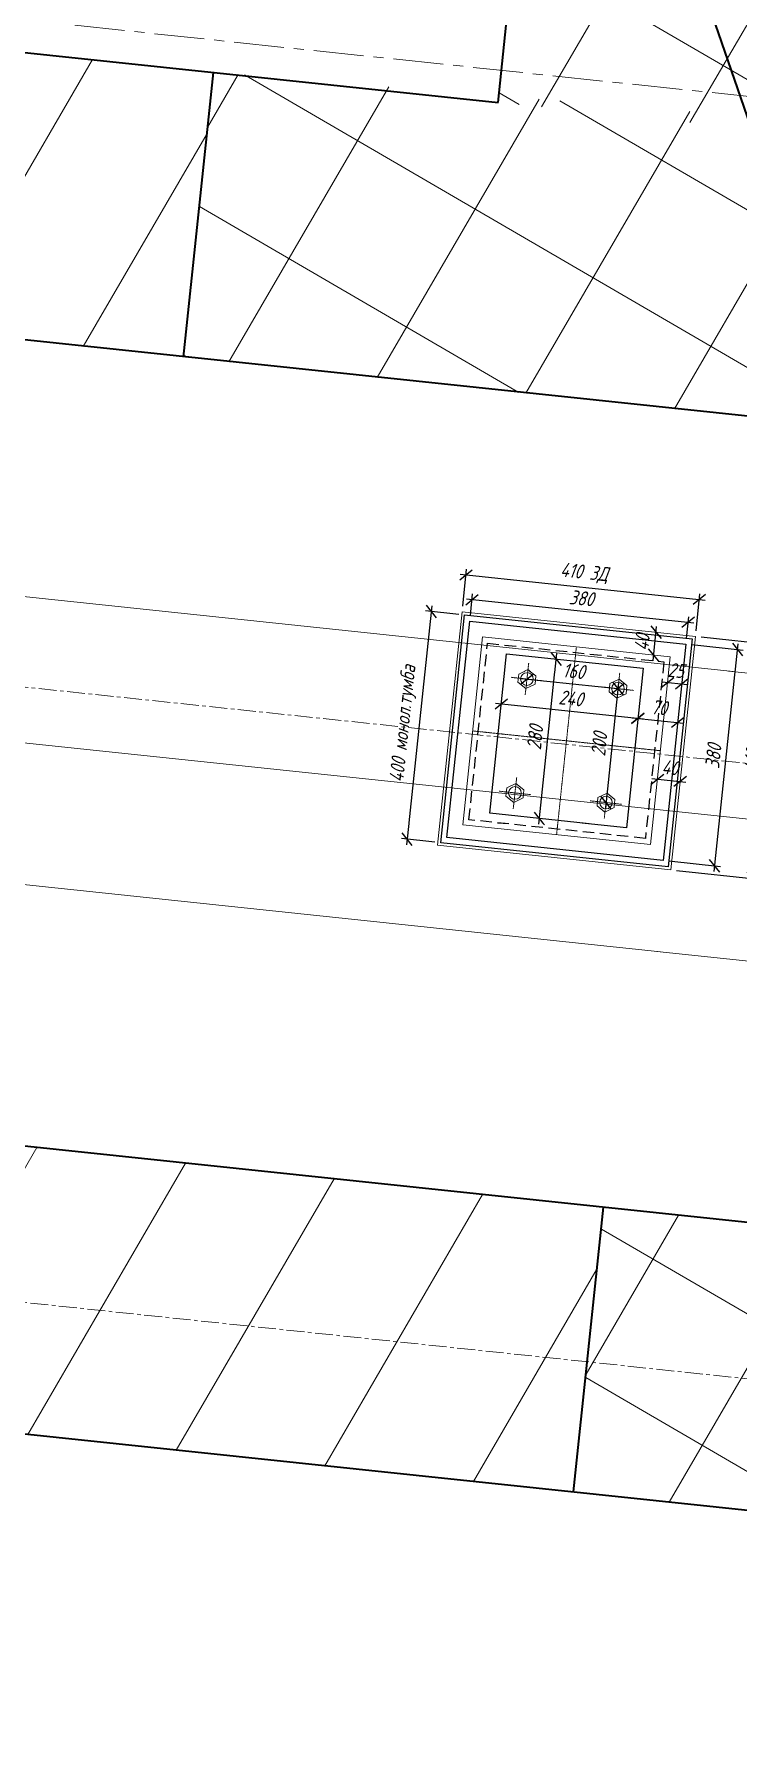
# Model space of a CAD drawing. Header units: millimetres. Extents: x 265754 to 14267433, y -6145605 to 2433772.
# Drawn here: x 8043452 to 8044682, y -577499 to -574523 of the extents above; entities that cross this region are included whole.
import ezdxf
from ezdxf import colors
from ezdxf.entities.mleader import LeaderData, LeaderLine
from ezdxf.math import Vec2, Vec3

# ---------------------------------------------------------------- set-up
doc = ezdxf.new("R2010")
doc.units = ezdxf.units.MM
doc.linetypes.add('осевая', pattern=[2, 1.25, -0.25, 0.25, -0.25])
doc.linetypes.add('Штриховая', pattern=[3, 2, -1])
for name, color, linetype, lineweight in [('Выноски', 3, 'Continuous', 15), ('ИС_Med', 7, 'Continuous', 35), ('ИС_Ось', 3, 'осевая', 18), ('ИС_РЗМ', 3, 'Continuous', 18), ('ИС_Тон', 3, 'Continuous', 18), ('ИС_Штр', 3, 'Continuous', 9)]:
    doc.layers.add(name, color=color, linetype=linetype, lineweight=lineweight)
doc.styles.add('0', font='isocpeur.ttf', dxfattribs={"width": 0.8, "oblique": 15})
doc.styles.add('ISOCPEUR', font='isocpeur.ttf', dxfattribs={"width": 0.8, "oblique": 15, "height": 2.5})
doc.dimstyles.new('М10', dxfattribs={"dimscale": 10, "dimtxt": 2.5, "dimasz": 2, "dimexe": 1, "dimexo": 1, "dimgap": 1, "dimtad": 1, "dimdec": 0, "dimtxsty": '0', "dimblk1": 'OBLIQUE', "dimblk2": 'OBLIQUE', "dimsah": 1, "dimcen": 2.5, "dimdle": 1, "dimclrd": 256, "dimclre": 256, "dimclrt": 256, "dimaunit": 1, "dimadec": 0, "dimazin": 0, "dimtfac": 0.75, "dimtdec": 0, "dimtmove": 1, "dimatfit": 2, "dimldrblk": 'OBLIQUE', "dimfxl": 1, "dimtolj": 1, "dimtzin": 0, "dimlwd": -1, "dimlwe": -1, "dimarcsym": 0})
doc.dimstyles.new('М200', dxfattribs={"dimscale": 200, "dimtxt": 2.5, "dimasz": 2, "dimexe": 1, "dimexo": 1, "dimgap": 0.8, "dimtad": 1, "dimdec": 0, "dimzin": 0, "dimdsep": 46, "dimtxsty": '0', "dimblk": 'OBLIQUE', "dimcen": 0.09, "dimdle": 1, "dimclrd": 256, "dimclre": 256, "dimclrt": 256, "dimadec": 4, "dimazin": 0, "dimtfac": 1, "dimtdec": 0, "dimtmove": 1, "dimatfit": 2, "dimfxl": 1, "dimtolj": 1, "dimtzin": 0, "dimlwd": -1, "dimarcsym": 0})

# ---------------------------------------------------------------- blocks, each defined once
blk = doc.blocks.new('_None')
blk = doc.blocks.new('болт БО')
at = {"layer": 'ИС_Тон', "linetype": 'осевая'}
for p, q in [((-27.8473755350301, 0.1288116181356145), (27.84737553503055, -0.1288116181353871)), ((-0.1288116180771794, -27.84737553508876), (0.1288116183113743, 27.84737553520426))]:
    blk.add_line(p, q, dxfattribs=at)
at = {"layer": 'ИС_Тон'}
blk.add_lwpolyline([(14.96664636836476, -7.295342044146537), (15.03303712032357, 7.157535470322273), (0.07648264958743312, 16.64982433590194), (-14.96664636713922, 7.295342045052394), (-15.03303711909848, -7.157535469416189), (-0.07648264836325325, -16.64982433522869)], close=True, dxfattribs=at)
blk.add_circle((1.168700691778213e-10, -4.547473508864641e-13), 11, dxfattribs=at)
blk = doc.blocks.new('_OBLIQUE')
at = {"color": 0, "linetype": 'ByBlock', "lineweight": -2}
blk.add_line((0.5000000000000001, 0.4999999999999999), (-0.5000000000000001, -0.4999999999999999), dxfattribs=at)
blk = doc.blocks.new('*D1625')
at = {"layer": 'Defpoints', "transparency": 16777216}
blk.add_line((-134.5914305063197, 114.4579756438034), (45.40856949368026, 114.4579756438034), dxfattribs=at)
at = {"layer": 'Defpoints', "color": 0, "transparency": 16777216}
for p in [(-124.5914305063197, 114.4579756996827), (35.40856949368026, 114.4579756437743), (35.40856949368026, 114.4579756438034)]:
    blk.add_point(p, dxfattribs=at)
at = {"layer": 'Defpoints', "transparency": 16777216, "xscale": 20, "yscale": 20, "zscale": 20, "rotation": 180}
blk.add_blockref('_OBLIQUE', (-124.5914305063197, 114.4579756438034), dxfattribs=at)
at = {"layer": 'Defpoints', "transparency": 16777216, "xscale": 20, "yscale": 20, "zscale": 20}
blk.add_blockref('_OBLIQUE', (35.40856949368026, 114.4579756438034), dxfattribs=at)
at = {"layer": 'Defpoints', "transparency": 16777216, "insert": (-44.59143050631974, 136.9579756438034), "char_height": 25, "attachment_point": 5, "style": '0'}
blk.add_mtext('\\A1;160', dxfattribs=at)
blk = doc.blocks.new('*D1626')
at = {"layer": 'Defpoints', "transparency": 16777216}
blk.add_line((35.40880478220057, 124.5088570149965), (35.40880478220062, -95.49114298541102), dxfattribs=at)
at = {"layer": 'Defpoints', "color": 0, "transparency": 16777216}
for p in [(35.40880476770691, 114.5088570149965), (35.40880478214241, -85.49114298541102), (35.40880478220062, -85.49114298541102)]:
    blk.add_point(p, dxfattribs=at)
at = {"layer": 'Defpoints', "transparency": 16777216, "xscale": 20, "yscale": 20, "zscale": 20}
for p, rotation in [((35.40880478220057, 114.5088570149965), 90), ((35.40880478220062, -85.49114298541102), 270)]:
    blk.add_blockref('_OBLIQUE', p, dxfattribs=dict(at, rotation=rotation))
at = {"layer": 'Defpoints', "transparency": 16777216, "insert": (12.90880478220059, 14.50885701479273), "char_height": 25, "attachment_point": 5, "rotation": 90, "style": '0'}
blk.add_mtext('\\A1;200', dxfattribs=at)
blk = doc.blocks.new('*D1632')
at = {"layer": 'Defpoints', "transparency": 16777216}
blk.add_line((-174.5911951646558, 66.70392627402907), (85.4088048353442, 66.70392627402907), dxfattribs=at)
at = {"layer": 'Defpoints', "color": 0, "transparency": 16777216}
for p in [(-164.5911951646558, 66.70392635787721), (75.4088048353442, 66.70392627402907), (75.4088048353442, 66.70392627402907)]:
    blk.add_point(p, dxfattribs=at)
at = {"layer": 'Defpoints', "transparency": 16777216, "xscale": 20, "yscale": 20, "zscale": 20, "rotation": 180}
blk.add_blockref('_OBLIQUE', (-164.5911951646558, 66.70392627402907), dxfattribs=at)
at = {"layer": 'Defpoints', "transparency": 16777216, "xscale": 20, "yscale": 20, "zscale": 20}
blk.add_blockref('_OBLIQUE', (75.4088048353442, 66.70392627402907), dxfattribs=at)
at = {"layer": 'Defpoints', "transparency": 16777216, "insert": (-44.5911951646558, 89.20392627402907), "char_height": 25, "attachment_point": 5, "style": '0'}
blk.add_mtext('\\A1;240', dxfattribs=at)
blk = doc.blocks.new('*D1633')
at = {"layer": 'Defpoints', "transparency": 16777216}
blk.add_line((-77.35079311189472, -135.4911429460045), (-77.35079311189479, 164.5088570539957), dxfattribs=at)
at = {"layer": 'Defpoints', "color": 0, "transparency": 16777216}
for p in [(-77.35079311192388, 154.5088570539957), (-77.35079311189477, 154.5088570539957), (-77.35079320971275, -125.4911429460045)]:
    blk.add_point(p, dxfattribs=at)
at = {"layer": 'Defpoints', "transparency": 16777216, "xscale": 20, "yscale": 20, "zscale": 20}
for p, rotation in [((-77.35079311189477, 154.5088570539957), 90), ((-77.35079311189472, -125.4911429460045), 270)]:
    blk.add_blockref('_OBLIQUE', p, dxfattribs=dict(at, rotation=rotation))
at = {"layer": 'Defpoints', "transparency": 16777216, "insert": (-99.85079311189473, 14.50885705399563), "char_height": 25, "attachment_point": 5, "rotation": 90, "style": '0'}
blk.add_mtext('\\A1;280', dxfattribs=at)
blk = doc.blocks.new('*D1634')
at = {"layer": 'Defpoints', "transparency": 16777216}
blk.add_line((65.4088048353442, 66.70392624958185), (155.4088048353442, 66.70392624958185), dxfattribs=at)
at = {"layer": 'Defpoints', "color": 0, "transparency": 16777216}
for p in [(75.4088048353442, 66.70392627402907), (145.4088048353442, 66.70392624958185), (145.4088048353442, 66.70392624958185)]:
    blk.add_point(p, dxfattribs=at)
at = {"layer": 'Defpoints', "transparency": 16777216, "xscale": 20, "yscale": 20, "zscale": 20, "rotation": 180}
blk.add_blockref('_OBLIQUE', (75.4088048353442, 66.70392624958185), dxfattribs=at)
at = {"layer": 'Defpoints', "transparency": 16777216, "xscale": 20, "yscale": 20, "zscale": 20}
blk.add_blockref('_OBLIQUE', (145.4088048353442, 66.70392624958185), dxfattribs=at)
at = {"layer": 'Defpoints', "transparency": 16777216, "insert": (110.4088048353442, 89.20392624958185), "char_height": 25, "attachment_point": 5, "style": '0'}
blk.add_mtext('\\A1;70', dxfattribs=at)
blk = doc.blocks.new('*D1635')
at = {"layer": 'Defpoints', "transparency": 16777216}
blk.add_line((110.4088048589474, 134.3160017424379), (155.4088048589474, 134.3160017424379), dxfattribs=at)
at = {"layer": 'Defpoints', "color": 0, "transparency": 16777216}
for p in [(120.4088048589474, 134.3160017511982), (145.4088048589474, 134.3160017424671), (145.4088048589474, 134.3160017424379)]:
    blk.add_point(p, dxfattribs=at)
at = {"layer": 'Defpoints', "transparency": 16777216, "xscale": 20, "yscale": 20, "zscale": 20, "rotation": 180}
blk.add_blockref('_OBLIQUE', (120.4088048589474, 134.3160017424379), dxfattribs=at)
at = {"layer": 'Defpoints', "transparency": 16777216, "xscale": 20, "yscale": 20, "zscale": 20}
blk.add_blockref('_OBLIQUE', (145.4088048589474, 134.3160017424379), dxfattribs=at)
at = {"layer": 'Defpoints', "transparency": 16777216, "insert": (132.9088048589765, 156.8160017468617), "char_height": 25, "attachment_point": 5, "style": '0'}
blk.add_mtext('\\A1;25', dxfattribs=at)
blk = doc.blocks.new('*D1636')
at = {"layer": 'Defpoints', "transparency": 16777216}
blk.add_line((110.4088047996629, -35.37111902015749), (170.4088047996629, -35.37111902015749), dxfattribs=at)
at = {"layer": 'Defpoints', "color": 0, "transparency": 16777216}
for p in [(120.4088047996629, -35.37111900618766), (160.4088047996629, -35.37111902015749), (160.4088047996629, -35.37111902015749)]:
    blk.add_point(p, dxfattribs=at)
at = {"layer": 'Defpoints', "transparency": 16777216, "xscale": 20, "yscale": 20, "zscale": 20, "rotation": 180}
blk.add_blockref('_OBLIQUE', (120.4088047996629, -35.37111902015749), dxfattribs=at)
at = {"layer": 'Defpoints', "transparency": 16777216, "xscale": 20, "yscale": 20, "zscale": 20}
blk.add_blockref('_OBLIQUE', (160.4088047996629, -35.37111902015749), dxfattribs=at)
at = {"layer": 'Defpoints', "transparency": 16777216, "insert": (140.4088047996338, -12.87111901320168), "char_height": 25, "attachment_point": 5, "style": '0'}
blk.add_mtext('\\A1;40', dxfattribs=at)
blk = doc.blocks.new('*D1627')
at = {"layer": 'Defpoints', "transparency": 16777216}
for p, q in [((-259.5911951113085, 284.3531216889678), (170.4088048887206, 284.3531216889678)), ((-249.5911951113085, 229.5088571141532), (-249.5911951113085, 294.3531216889678)), ((160.4088048887206, 229.5088569709333), (160.4088048887206, 294.3531216889678))]:
    blk.add_line(p, q, dxfattribs=at)
at = {"layer": 'Defpoints', "color": 0, "transparency": 16777216}
for p in [(160.4088048887206, 284.3531216889678), (-249.5911951113085, 219.5088571141532), (160.4088048887206, 219.5088569709333)]:
    blk.add_point(p, dxfattribs=at)
at = {"layer": 'Defpoints', "transparency": 16777216, "xscale": 20, "yscale": 20, "zscale": 20, "rotation": 180}
blk.add_blockref('_OBLIQUE', (-249.5911951113085, 284.3531216889678), dxfattribs=at)
at = {"layer": 'Defpoints', "transparency": 16777216, "xscale": 20, "yscale": 20, "zscale": 20}
blk.add_blockref('_OBLIQUE', (160.4088048887206, 284.3531216889678), dxfattribs=at)
at = {"layer": 'Defpoints', "transparency": 16777216, "insert": (-44.59119511129393, 308.7281216889678), "char_height": 25, "attachment_point": 5, "style": '0'}
blk.add_mtext('\\A1;410 ЗД', dxfattribs=at)
blk = doc.blocks.new('*D1628')
at = {"layer": 'Defpoints', "transparency": 16777216}
for p, q in [((-244.5911951165472, 242.5192419534433), (155.4088048834528, 242.5192419534433)), ((-234.5911951165472, 214.5088571088854), (-234.5911951165472, 252.5192419534433)), ((145.4088048834528, 214.508856976172), (145.4088048834528, 252.5192419534433))]:
    blk.add_line(p, q, dxfattribs=at)
at = {"layer": 'Defpoints', "color": 0, "transparency": 16777216}
for p in [(145.4088048834528, 242.5192419534433), (-234.5911951165472, 204.5088571088854), (145.4088048834528, 204.508856976172)]:
    blk.add_point(p, dxfattribs=at)
at = {"layer": 'Defpoints', "transparency": 16777216, "xscale": 20, "yscale": 20, "zscale": 20, "rotation": 180}
blk.add_blockref('_OBLIQUE', (-234.5911951165472, 242.5192419534433), dxfattribs=at)
at = {"layer": 'Defpoints', "transparency": 16777216, "xscale": 20, "yscale": 20, "zscale": 20}
blk.add_blockref('_OBLIQUE', (145.4088048834528, 242.5192419534433), dxfattribs=at)
at = {"layer": 'Defpoints', "transparency": 16777216, "insert": (-44.59119511654717, 265.0192419534433), "char_height": 25, "attachment_point": 5, "style": '0'}
blk.add_mtext('\\A1;380', dxfattribs=at)
blk = doc.blocks.new('*D1629')
at = {"layer": 'Defpoints', "transparency": 16777216}
blk.add_line((91.22692856035431, 169.5088569950895), (91.2269285603543, 229.5088569950896), dxfattribs=at)
at = {"layer": 'Defpoints', "color": 0, "transparency": 16777216}
for p in [(91.22692856035431, 219.5088569950896), (91.22692856035431, 219.5088569950896), (91.22692854638447, 179.5088569950895)]:
    blk.add_point(p, dxfattribs=at)
at = {"layer": 'Defpoints', "transparency": 16777216, "xscale": 20, "yscale": 20, "zscale": 20}
for p, rotation in [((91.22692856035431, 219.5088569950896), 90), ((91.22692856035431, 179.5088569950895), 270)]:
    blk.add_blockref('_OBLIQUE', p, dxfattribs=dict(at, rotation=rotation))
at = {"layer": 'Defpoints', "transparency": 16777216, "insert": (68.72692855334026, 199.5088569950894), "char_height": 25, "attachment_point": 5, "rotation": 90, "style": '0'}
blk.add_mtext('\\A1;40', dxfattribs=at)
blk = doc.blocks.new('*D1630')
at = {"layer": 'Defpoints', "transparency": 16777216}
for p, q in [((235.8727592602665, -185.4911430238281), (235.8727592602664, 214.5088569761721)), ((155.4088048834529, 204.5088569761721), (245.8727592602664, 204.5088569761721)), ((155.4088047507394, -175.4911430238281), (245.8727592602665, -175.4911430238281))]:
    blk.add_line(p, q, dxfattribs=at)
at = {"layer": 'Defpoints', "color": 0, "transparency": 16777216}
for p in [(145.4088048834529, 204.5088569761721), (235.8727592602664, 204.5088569761721), (145.4088047507394, -175.4911430238281)]:
    blk.add_point(p, dxfattribs=at)
at = {"layer": 'Defpoints', "transparency": 16777216, "xscale": 20, "yscale": 20, "zscale": 20}
for p, rotation in [((235.8727592602664, 204.5088569761721), 90), ((235.8727592602665, -175.4911430238281), 270)]:
    blk.add_blockref('_OBLIQUE', p, dxfattribs=dict(at, rotation=rotation))
at = {"layer": 'Defpoints', "transparency": 16777216, "insert": (213.3727592602664, 14.50885697617193), "char_height": 25, "attachment_point": 5, "rotation": 90, "style": '0'}
blk.add_mtext('\\A1;380', dxfattribs=at)
blk = doc.blocks.new('*D1631')
at = {"layer": 'Defpoints', "transparency": 16777216}
for p, q in [((170.4088048887207, 219.5088569709334), (313.6341532355, 219.5088569709334)), ((303.6341532355, 229.5088569709334), (303.6341532355001, -200.4911430290668)), ((170.4088047455007, -190.4911430290668), (313.6341532355001, -190.4911430290668))]:
    blk.add_line(p, q, dxfattribs=at)
at = {"layer": 'Defpoints', "color": 0, "transparency": 16777216}
for p in [(160.4088048887207, 219.5088569709334), (160.4088047455007, -190.4911430290668), (303.6341532355001, -190.4911430290668)]:
    blk.add_point(p, dxfattribs=at)
at = {"layer": 'Defpoints', "transparency": 16777216, "xscale": 20, "yscale": 20, "zscale": 20}
for p, rotation in [((303.6341532355, 219.5088569709334), 90), ((303.6341532355001, -190.4911430290668), 270)]:
    blk.add_blockref('_OBLIQUE', p, dxfattribs=dict(at, rotation=rotation))
at = {"layer": 'Defpoints', "transparency": 16777216, "insert": (281.1341532355, 14.50885697093324), "char_height": 25, "attachment_point": 5, "rotation": 90, "style": '0'}
blk.add_mtext('\\A1;410', dxfattribs=at)
blk = doc.blocks.new('*D1624')
at = {"layer": 'Defpoints', "transparency": 16777216}
for p, q in [((-254.5911951130257, 214.5088571124071), (-313.4498259851537, 214.5088571124071)), ((-303.4498259851537, 224.5088571124071), (-303.4498259851536, -195.4911428875931)), ((-254.5911952527532, -185.4911428875931), (-313.4498259851536, -185.4911428875931))]:
    blk.add_line(p, q, dxfattribs=at)
at = {"layer": 'Defpoints', "color": 0, "transparency": 16777216}
for p in [(-244.5911951130257, 214.5088571124071), (-303.4498259851536, -185.4911428875931), (-244.5911952527532, -185.4911428875931)]:
    blk.add_point(p, dxfattribs=at)
at = {"layer": 'Defpoints', "transparency": 16777216, "xscale": 20, "yscale": 20, "zscale": 20}
for p, rotation in [((-303.4498259851537, 214.5088571124071), 90), ((-303.4498259851536, -185.4911428875931), 270)]:
    blk.add_blockref('_OBLIQUE', p, dxfattribs=dict(at, rotation=rotation))
at = {"layer": 'Defpoints', "transparency": 16777216, "insert": (-329.6998259851536, 14.50885711240708), "char_height": 25, "attachment_point": 5, "rotation": 90, "style": '0'}
blk.add_mtext('\\A1;400 монол.тумба', dxfattribs=at)
blk = doc.blocks.new('Б24')
at = {"layer": 'ИС_Med'}
blk.add_lwpolyline([(-10.60239487377694, -0.7026100440270966), (10.69760512621725, -0.7026100440417054), (10.69760512621724, 0.6973899559525307), (-10.60239487377693, 0.6973899559670258)], close=True, dxfattribs=at)
at = {"layer": 'ИС_Ось', "linetype": 'осевая', "ltscale": 25}
blk.add_lwpolyline([(-12.00239487376528, -0.002610044030063818), (11.99760512623473, -0.002610044030063818)], dxfattribs=at)
blk = doc.blocks.new('*D1708')
at = {"layer": 'Defpoints', "color": 0, "transparency": 16777216}
for p in [(169478.3238527159, 5352.606614421704), (169425.9130865659, 4855.361089978076), (177955.9727097515, 3956.274143632152)]:
    blk.add_point(p, dxfattribs=at)
at = {"layer": 'ИС_РЗМ', "transparency": 16777216}
for p, q in [((169677.2220624982, 5331.642307961243), (178207.2816856839, 4432.555361615308)), ((169624.8112963482, 4834.396783517615), (178154.8709195339, 3935.309837171681)), ((178029.347782362, 4652.417877858185), (177955.9727097515, 3956.274143632192)), ((177955.9727097515, 3956.274143632192), (177794.13092674, 2420.805227948564))]:
    blk.add_line(p, q, dxfattribs=at)
at = {"layer": 'ИС_РЗМ', "transparency": 16777216, "xscale": 400, "yscale": 400, "zscale": 400}
for p, rotation in [((178008.3834759015, 4453.51966807582), 83.98311562653954), ((177955.9727097515, 3956.274143632192), 263.9831156265395)]:
    blk.add_blockref('_OBLIQUE', p, dxfattribs=dict(at, rotation=rotation))
at = {"layer": 'ИС_РЗМ', "transparency": 16777216, "insert": (177481.1533684433, 3028.949550621401), "char_height": 500, "attachment_point": 5, "rotation": 83.98311562653956, "style": '0'}
blk.add_mtext('\\A1;500', dxfattribs=at)
blk = doc.blocks.new('*U1646')
at = {"layer": 'Defpoints'}
for points in [[(-244.5911951130256, 214.508857112407), (155.4088048869744, 214.5088569726795), (155.4088047472469, -185.4911430273205), (-244.5911952527531, -185.491142887593)], [(-164.5911951340095, 154.5088570844673), (75.40880486601964, 154.5088570006192), (75.40880476820166, -125.4911429993808), (-164.5911952317983, -125.4911429155618)]]:
    blk.add_lwpolyline(points, close=True, dxfattribs=at)
at = {"layer": 'Defpoints', "color": 1, "ltscale": 250}
blk.add_lwpolyline([(-234.5911951165472, 204.5088571088854), (145.4088048834528, 204.508856976172), (145.4088047507394, -175.491143023828), (-234.5911952492606, -175.4911428910855)], close=True, dxfattribs=at)
at = {"layer": 'Defpoints', "color": 1, "linetype": 'Штриховая', "ltscale": 10}
blk.add_lwpolyline([(-199.5911951287417, 169.5088570966618), (110.4088048712583, 169.5088569883956), (110.408804762963, -140.4911430116044), (-199.591195237037, -140.4911429033091)], close=True, dxfattribs=at)
at = {"layer": 'ИС_Тон'}
for points in [[(-249.5911951113085, 219.5088571141532), (160.4088048887206, 219.5088569709333), (160.4088047455007, -190.4911430290667), (-249.5911952545284, -190.4911428858468)], [(-209.5911951252783, 179.5088571001834), (120.4088048747217, 179.5088569849031), (120.4088047594414, -150.4911430150969), (-209.5911952405295, -150.4911428998457)]]:
    blk.add_lwpolyline(points, close=True, dxfattribs=at)
at = {"layer": 'ИС_Тон', "linetype": 'осевая'}
for points in [[(-44.59119512524921, 179.5088570425287), (-44.59119524052949, -150.4911429574422)], [(-209.5911951829039, 14.50885710018338), (120.4088048171252, 14.5088569849031)]]:
    blk.add_lwpolyline(points, dxfattribs=at)
at = {"layer": 'ИС_Тон'}
for p in [(-124.5911951480666, 114.5088570704975), (35.40880485190428, 114.508857014589), (-124.5911952179449, -85.49114292950253), (35.40880478205509, -85.49114298541099)]:
    blk.add_blockref('болт БО', p, dxfattribs=at)
at = {"layer": 'Defpoints'}
for base, p1, p2, angle, text, picture, middle in [((160.4088048887206, 284.3531216889678), (-249.5911951113085, 219.5088571141532), (160.4088048887206, 219.5088569709333), 359.9999999799897, '<> ЗД', '*D1627', (-44.59119511129393, 308.7281216889678)), ((-303.4498259851536, -185.4911428875931), (-244.5911951130256, 214.508857112407), (-244.5911952527531, -185.491142887593), 89.99999997998968, '<> монол.тумба', '*D1624', (-329.6998259851536, 14.50885711240708))]:
    dim = blk.add_linear_dim(base=base, p1=p1, p2=p2, angle=angle, text=text, dimstyle='М10', dxfattribs=at)
    dim.commit()
    dim.dimension.update_dxf_attribs({"geometry": picture, "text_midpoint": middle})
for base, p1, p2, angle, picture, middle in [((145.4088048834528, 242.5192419534433), (-234.5911951165472, 204.5088571088854), (145.4088048834528, 204.508856976172), 359.9999999799897, '*D1628', (-44.59119511654717, 265.0192419534433)), ((235.8727592602664, 204.5088569761721), (145.4088047507394, -175.491143023828), (145.4088048834528, 204.508856976172), 89.99999997998968, '*D1630', (213.3727592602664, 14.50885697617193)), ((303.6341532355001, -190.4911430290668), (160.4088048887206, 219.5088569709333), (160.4088047455007, -190.4911430290667), 89.99999997998968, '*D1631', (281.1341532355, 14.50885697093324)), ((35.40856949368026, 114.4579756438034), (-124.5914305063197, 114.4579756996827), (35.40856949368026, 114.4579756437743), 359.9999999799897, '*D1625', (-44.59143050631974, 136.9579756438034)), ((-77.35079311189477, 154.5088570539957), (-77.35079320971272, -125.4911429460044), (-77.35079311192385, 154.5088570539956), 89.99999997998968, '*D1633', (-99.85079311189473, 14.50885705399563)), ((35.40880478220062, -85.49114298541102), (35.4088047677069, 114.5088570149965), (35.4088047821424, -85.49114298541099), 89.99999997998968, '*D1626', (12.90880478220059, 14.50885701479273)), ((75.40880483524828, 66.70392627401756), (-164.5911951646558, 66.70392635787721), (75.4088048353442, 66.70392627402907), 359.9999999799897, '*D1632', (-44.5911951646558, 89.20392627402907)), ((145.4088048353442, 66.70392624958185), (75.4088048353442, 66.70392627402907), (145.4088048353442, 66.70392624958185), 359.9999999799897, '*D1634', (110.4088048353442, 89.20392624958185))]:
    dim = blk.add_linear_dim(base=base, p1=p1, p2=p2, angle=angle, dimstyle='М10', dxfattribs=at)
    dim.commit()
    dim.dimension.update_dxf_attribs({"geometry": picture, "text_midpoint": middle})
for base, p1, p2, angle, picture, middle, set_off in [((91.22692856032748, 219.5088569950974), (91.22692854635761, 179.5088569950973), (91.22692856032745, 219.5088569950973), 89.99999997998968, '*D1629', (91.22692855331343, 199.5088569950973), (-2.683009370230138e-11, 7.87281351222191e-12)), ((145.4088048589343, 134.3160017424418), (120.4088048589343, 134.3160017512021), (145.4088048589343, 134.3160017424709), 359.9999999799897, '*D1635', (132.9088048589634, 134.3160017468656), (-1.313082975684665e-11, 3.893774191965349e-12)), ((160.4088047996568, -35.3711190201708), (120.4088047996568, -35.37111900620096), (160.4088047996568, -35.3711190201708), 359.9999999799897, '*D1636', (140.4088047996277, -35.37111901321498), (-6.139089236967266e-12, -1.330136001342908e-11))]:
    dim = blk.add_linear_dim(base=base, p1=p1, p2=p2, angle=angle, dimstyle='М10', dxfattribs=at)
    dim.commit()
    dim.dimension.update_dxf_attribs({"geometry": picture, "text_midpoint": middle, "dimtype": 128, "insert": set_off})
blk = doc.blocks.new('*U1649')
at = {"layer": 'ИС_Med', "color": 0, "linetype": 'ByBlock', "lineweight": -2, "transparency": 16777216}
blk.add_blockref('*U1646', (20000, 0), dxfattribs=at)
blk = doc.blocks.new('План Узловая')
at = {"layer": 'ИС_Штр'}
h = blk.add_hatch(dxfattribs=at)
h.set_pattern_fill('ANSI37', color=256, scale=75, angle=14.81052377493742)
h.set_pattern_definition([(59.81052396495632, (-261079.1993689098, -159231.3103864741), (-205.8274349733927, 119.7438208730364), []), (149.8105239649563, (-261079.1993689098, -159231.3103864741), (-119.7438208730364, -205.8274349733926), [])])
h.paths.add_polyline_path([(170712.2953012512, 7133.068312761839), (170573.5867929635, 7536.393587762257), (170477.9878895805, 7546.469921329757), (170497.2259083544, 7728.990030030953), (170397.7768034632, 7739.472183260892), (170378.5387846892, 7556.952074559638), (169334.3221483816, 7667.004845116404), (169293.8029820565, 7282.580506581173)])
h.paths.add_polyline_path([(170348.581836602, 8190.644628461218), (170248.0972306313, 8482.825561244274), (169429.406777522, 8569.117326129926), (169400.0517843455, 8290.612735387986)])
h.paths.add_polyline_path([(170411.3936540122, 7868.661632112344), (170422.635430123, 7975.317635615706), (170360.6135873915, 8155.659685894731), (169396.5369954154, 8257.266284015495), (169367.1780546682, 7978.724240817246)])
h.paths.add_polyline_path([(170382.0535736183, 7590.298525923979), (170397.7768034632, 7739.472183260892), (170411.3936540122, 7868.661632112344), (169367.1780546682, 7978.724240817246), (169337.8369373117, 7700.351296488894)])
h.paths.add_polyline_path([(170042.7535006762, 9588.096904416045), (168684.3644242888, 9480.212573317986), (168943.3910270928, 8727.269948101428), (169440.5531272797, 8674.867975052563), (169429.406777522, 8569.117326129926), (170248.0972306314, 8482.825561244332)])
h.paths.add_polyline_path([(170574.3058503339, 8166.853735093609), (170416.2680814267, 8589.408728404902), (170248.0972306313, 8482.825561244274), (170348.5818366019, 8190.644628461218), (170444.2684206346, 8180.559964679356), (170425.0304018608, 7998.039855978102), (170524.4795067521, 7987.557702748221), (170543.7175255259, 8170.077811449417)])
h.paths.add_polyline_path([(170416.2680814267, 8589.408728404902), (170362.8117100046, 8732.338211812195), (170336.0881204528, 8735.16244748002), (170042.7535006762, 9588.096904416045), (170248.0972306314, 8482.825561244332)])
h.paths.add_polyline_path([(171141.6792105512, 7137.591013818572), (170922.8151941224, 7235.023550120299), (170746.2931022293, 7707.001178474573), (170726.6106518085, 7520.264538255055), (170573.5867929635, 7536.393587762315), (170712.2953012511, 7133.068312761839), (171159.4433390799, 7085.937931304623)])
h = blk.add_hatch(dxfattribs=at)
h.set_pattern_fill('ANSI31', color=256, scale=75, angle=14.81052377493742)
h.set_pattern_definition([(59.81052377493726, (135096.2707000755, 13182.500914264), (-205.8274345762676, 119.7438215556539), [])])
h.paths.add_polyline_path([(168796.5574576023, 7334.991272743617), (149489.3164711864, 9370.016713104967), (149436.9057050364, 8872.771188661281), (168744.1466914511, 6837.745748300105)])
at = {"layer": 'ИС_Med'}
for p, q in [((173348.1528234482, -3264.171353697777), (169156.1005637645, 8925.135931015015)), ((168744.1466914499, 6837.745748289046), (168796.5574576012, 7334.991272732615))]:
    blk.add_line(p, q, dxfattribs=at)
at = {"layer": 'ИС_Ось', "color": 2, "ltscale": 70}
blk.add_lwpolyline([(173931.7129789479, 6849.039083617754), (149371.8698393077, 9444.603008795479), (130020.4920928834, 11127.51773473344), (98253.98959370548, 12531.78264908266), (64862.4893262262, 12165.14228050676), (32547.79332327511, 10028.32257018071), (7530.781608725927, 7151.077740384062)], dxfattribs=at)
at = {"layer": 'ИС_Med', "xscale": 999.9999999999995, "yscale": 999.9999999999995, "zscale": 999.9999999999995, "rotation": 173.9831156265726}
blk.add_blockref('Б24', (158822.9176668527, 9087.487852132064), dxfattribs=at)
at = {"layer": 'Выноски'}
ml = blk.add_multileader_mtext('Standard', dxfattribs=at)
ml.set_content('Металлическое барьерное ограждение', color=256, style='ISOCPEUR')
ml.set_leader_properties(color=256)
ml.set_arrow_properties(name='NONE')
ml.build(insert=Vec2(0, 0))
ml.multileader.update_dxf_attribs({"text_left_attachment_type": 6, "text_right_attachment_type": 6, "dogleg_length": 2, "arrow_head_size": 500, "scale": 200})
ctx = ml.context
ctx.base_point, ctx.scale, ctx.char_height, ctx.arrow_head_size, ctx.landing_gap_size, ctx.plane_origin, ctx.plane_x_axis, ctx.plane_y_axis = Vec3(13315.39981591702, 5389.034737765789), 200, 500, 500, 125, Vec3(8540.733157396317, 14336.94108617306), Vec3(1, 2.842170943040402e-15), Vec3(-2.842170943040402e-15, 1)
ctx.left_attachment, ctx.right_attachment, ctx.text_align_type = 6, 6, 1
notes = []
notes.append((ctx, [(0, (1, 1, 0), (13215.39981591702, 5389.034737765789), (1, 5.684341886080802e-16), 100, [(0, [(12482.19287824631, 6300.03343629837)], 0, [])])]))
ctx.mtext.insert, ctx.mtext.text_direction, ctx.mtext.rotation, ctx.mtext.width, ctx.mtext.alignment, ctx.mtext.flow_direction = Vec3(16327.387114048, 6039.034737825394), Vec3(1, 2.842170943040402e-15), 2.842170943040402e-15, 6221.823149931261, 2, 5
ctx.mtext.has_bg_fill, ctx.mtext.bg_color, ctx.mtext.bg_scale_factor, ctx.mtext.bg_transparency, ctx.mtext.use_window_bg_color = 1, -1023410167, 1.5, 0, 1
for ctx, leaders in notes:
    for number, flags, end, landing, length, lines in leaders:
        leader = LeaderData()
        leader.index, (leader.has_last_leader_line, leader.has_dogleg_vector, leader.attachment_direction) = number, flags
        leader.last_leader_point, leader.dogleg_vector, leader.dogleg_length = Vec3(end), Vec3(landing), length
        for number, points, colour, breaks in lines:
            line = LeaderLine()
            line.index, line.vertices, line.color, line.breaks = number, Vec3.list(points), colors.encode_raw_color(colour), breaks
            leader.lines.append(line)
        ctx.leaders.append(leader)
ml = blk.add_multileader_mtext('Standard', dxfattribs=at)
ml.set_content('225 км\\PПК 3+71,67', color=256, style='ISOCPEUR')
ml.set_leader_properties(color=256)
ml.set_arrow_properties(name='NONE')
ml.build(insert=Vec2(0, 0))
ml.multileader.update_dxf_attribs({"text_left_attachment_type": 6, "text_right_attachment_type": 6, "dogleg_length": 2, "arrow_head_size": 300, "scale": 200})
ctx = ml.context
ctx.base_point, ctx.scale, ctx.char_height, ctx.arrow_head_size, ctx.landing_gap_size, ctx.plane_origin, ctx.plane_x_axis, ctx.plane_y_axis = Vec3(50527.69845328078, 4162.554789304732), 200, 500, 300, 125, Vec3(44403.06487798691, 9237.545387625694), Vec3(1, 2.842170943040402e-15), Vec3(-2.842170943040402e-15, 1)
ctx.left_attachment, ctx.right_attachment = 6, 6
notes = []
notes.append((ctx, [(1, (1, 1, 0), (53685.6476457119, 4162.554789304733), (-1, -2.842170943040401e-16), 100, [(0, [(54634.42280244827, 5457.490180015564)], 0, [])])]))
ctx.mtext.insert, ctx.mtext.text_direction, ctx.mtext.rotation, ctx.mtext.width, ctx.mtext.flow_direction = Vec3(50786.67304944992, 4762.55478978157), Vec3(1, 2.842170943040402e-15), 2.842170943040402e-15, 3076.681753235513, 5
ctx.mtext.has_bg_fill, ctx.mtext.bg_color, ctx.mtext.bg_scale_factor, ctx.mtext.bg_transparency, ctx.mtext.use_window_bg_color = 1, -1023410167, 1.5, 0, 1
for ctx, leaders in notes:
    for number, flags, end, landing, length, lines in leaders:
        leader = LeaderData()
        leader.index, (leader.has_last_leader_line, leader.has_dogleg_vector, leader.attachment_direction) = number, flags
        leader.last_leader_point, leader.dogleg_vector, leader.dogleg_length = Vec3(end), Vec3(landing), length
        for number, points, colour, breaks in lines:
            line = LeaderLine()
            line.index, line.vertices, line.color, line.breaks = number, Vec3.list(points), colors.encode_raw_color(colour), breaks
            leader.lines.append(line)
        ctx.leaders.append(leader)
ml = blk.add_multileader_mtext('Standard', dxfattribs=at)
ml.set_content('349 км\\PПК 8+21,04', color=256, style='ISOCPEUR')
ml.set_leader_properties(color=256)
ml.set_arrow_properties(name='NONE')
ml.build(insert=Vec2(0, 0))
ml.multileader.update_dxf_attribs({"text_left_attachment_type": 6, "text_right_attachment_type": 6, "dogleg_length": 2, "arrow_head_size": 300, "scale": 200})
ctx = ml.context
ctx.base_point, ctx.scale, ctx.char_height, ctx.arrow_head_size, ctx.landing_gap_size, ctx.plane_origin, ctx.plane_x_axis, ctx.plane_y_axis = Vec3(85270.5134224628, 5173.403683304786), 200, 500, 300, 125, Vec3(79203.01118433475, 10209.23238390684), Vec3(1, 2.842170943040402e-15), Vec3(-2.842170943040402e-15, 1)
ctx.left_attachment, ctx.right_attachment = 6, 6
notes = []
notes.append((ctx, [(1, (1, 1, 0), (88468.46261489391, 5173.403683304787), (-1, -2.842170943040401e-16), 100, [(0, [(89434.36910939217, 6429.177175402641)], 0, [])])]))
ctx.mtext.insert, ctx.mtext.text_direction, ctx.mtext.rotation, ctx.mtext.width, ctx.mtext.flow_direction = Vec3(85529.48801779747, 5773.40368437767), Vec3(1, 2.842170943040402e-15), 2.842170943040402e-15, 3468.862204149817, 5
ctx.mtext.has_bg_fill, ctx.mtext.bg_color, ctx.mtext.bg_scale_factor, ctx.mtext.bg_transparency, ctx.mtext.use_window_bg_color = 1, -1023410167, 1.5, 0, 1
for ctx, leaders in notes:
    for number, flags, end, landing, length, lines in leaders:
        leader = LeaderData()
        leader.index, (leader.has_last_leader_line, leader.has_dogleg_vector, leader.attachment_direction) = number, flags
        leader.last_leader_point, leader.dogleg_vector, leader.dogleg_length = Vec3(end), Vec3(landing), length
        for number, points, colour, breaks in lines:
            line = LeaderLine()
            line.index, line.vertices, line.color, line.breaks = number, Vec3.list(points), colors.encode_raw_color(colour), breaks
            leader.lines.append(line)
        ctx.leaders.append(leader)
ml = blk.add_multileader_mtext('Standard', dxfattribs=at)
ml.set_content('225 км\\PПК 6+98,91', color=256, style='ISOCPEUR')
ml.set_leader_properties(color=256)
ml.set_arrow_properties(name='NONE')
ml.build(insert=Vec2(0, 0))
ml.multileader.update_dxf_attribs({"text_left_attachment_type": 6, "text_right_attachment_type": 6, "dogleg_length": 2, "arrow_head_size": 300, "scale": 200})
ctx = ml.context
ctx.base_point, ctx.scale, ctx.char_height, ctx.arrow_head_size, ctx.landing_gap_size, ctx.plane_origin, ctx.plane_x_axis, ctx.plane_y_axis = Vec3(103282.3069413637, 4949.184417247771), 200, 500, 300, 125, Vec3(97049.96852850914, 9900.075896084309), Vec3(1, 2.842170943040402e-15), Vec3(-2.842170943040402e-15, 1)
ctx.left_attachment, ctx.right_attachment = 6, 6
notes = []
notes.append((ctx, [(1, (1, 1, 0), (106440.2561337948, 4949.184417247772), (-1, -2.842170943040401e-16), 100, [(0, [(107281.3264529705, 6120.020687818527)], 0, [])])]))
ctx.mtext.insert, ctx.mtext.text_direction, ctx.mtext.rotation, ctx.mtext.width, ctx.mtext.flow_direction = Vec3(103541.281537652, 5549.184417068958), Vec3(1, 2.842170943040402e-15), 2.842170943040402e-15, 3468.862204149817, 5
ctx.mtext.has_bg_fill, ctx.mtext.bg_color, ctx.mtext.bg_scale_factor, ctx.mtext.bg_transparency, ctx.mtext.use_window_bg_color = 1, -1023410167, 1.5, 0, 1
for ctx, leaders in notes:
    for number, flags, end, landing, length, lines in leaders:
        leader = LeaderData()
        leader.index, (leader.has_last_leader_line, leader.has_dogleg_vector, leader.attachment_direction) = number, flags
        leader.last_leader_point, leader.dogleg_vector, leader.dogleg_length = Vec3(end), Vec3(landing), length
        for number, points, colour, breaks in lines:
            line = LeaderLine()
            line.index, line.vertices, line.color, line.breaks = number, Vec3.list(points), colors.encode_raw_color(colour), breaks
            leader.lines.append(line)
        ctx.leaders.append(leader)
at = {"layer": 'ИС_Штр'}
h = blk.add_hatch(dxfattribs=at)
h.set_pattern_fill('ANSI31', color=256, scale=75, angle=14.81052377493742)
h.set_pattern_definition([(59.81052377493726, (135778.0370951886, 11200.11625593866), (-205.8274345762676, 119.7438215556539), [])])
h.paths.add_polyline_path([(169478.3238527155, 5352.606614418211), (150171.0828662995, 7387.632054779562), (150118.6721001496, 6890.386530335934), (169425.9130865641, 4855.3610899747)])
h = blk.add_hatch(dxfattribs=at)
h.set_pattern_fill('ANSI37', color=256, scale=75, angle=14.81052377493742)
h.set_pattern_definition([(59.81052377493736, (153559.9115983727, -23260.59603119665), (-205.8274345762676, 119.7438215556539), []), (149.8105237749374, (153559.9115983727, -23260.59603119665), (-119.7438215556539, -205.8274345762676), [])])
h.paths.add_polyline_path([(171139.7079960467, 7143.322750407795), (168796.6408864882, 7334.982479145867), (168744.2301203381, 6837.736954701657), (170122.3195223934, 6692.483316741302), (169975.5693771712, 5300.195848270436), (169478.3238527159, 5352.606614421704), (169425.9130865646, 4855.361089978192), (170804.0859175081, 4710.09865843039), (170657.3357722859, 3317.811189959582), (170160.0902478293, 3370.221956111025), (170107.6794816795, 2872.976431670832), (171485.8523126228, 2727.714000119537), (171339.1021674006, 1335.426531648729), (170841.856642944, 1387.837297800113), (170789.4458767939, 890.5917733564274), (172167.6187077374, 745.3293418086832), (172020.8685625153, -646.9581266621826), (171523.6230380599, -594.5473605109146), (171471.212271909, -1091.792884950992), (172849.3851028521, -1237.055316502228), (172702.6349576299, -2629.342784974317), (172205.3894331746, -2576.93201882171), (172152.9786670237, -3074.177543261787), (173531.1514979668, -3219.439974813082), (173384.4013527445, -4611.72744328517), (172887.1558282893, -4559.316677132621), (172828.9798778606, -5111.259209271753), (175448.0385777554, -5384.089144612546)])
at = {"layer": 'ИС_Med'}
blk.add_line((169425.9130865646, 4855.361089978192), (169478.3238527159, 5352.606614421704), dxfattribs=at)
at = {"layer": 'ИС_Ось', "color": 6, "ltscale": 25}
blk.add_lwpolyline([(171555.2733744095, 5934.975673662382), (146486.6045495929, 8584.31394850259), (127723.4753012578, 10216.07097017171), (98237.186056184, 11519.53714314057), (96603.15199281904, 11501.5953661137), (64901.46091584879, 11153.50918825902), (63539.38876502629, 11063.44172736257), (34182.77758778178, 9122.226331550512), (11767.37588040758, 6559.854624605272), (6618.952659764327, 5831.793216555263)], dxfattribs=at)
blk.add_lwpolyline([(171938.7137536773, 4820.039046314196), (151544.5615984517, 6972.488849354908, 0.059768530447525), (7720.029646566836, 4924.088648953591)], format="xyb", dxfattribs=at)
at = {"layer": 'ИС_Тон', "color": 6, "ltscale": 70}
for points in [[(171498.9306371038, 6098.804484876979), (146501.6572052492, 8740.597462894977), (127733.7478993334, 10372.77018774557), (98239.79292909795, 11676.57523053134), (96601.4282287499, 11658.58590289037), (64895.41492813086, 11310.45226680062), (63529.02971239609, 11220.09960309369), (34168.67450297053, 9278.63663194445), (11747.46516204055, 6715.601037012646), (6566.950308202533, 5983.001408492215)], [(171678.3661062302, 5577.056678460911), (146453.7188114378, 8242.87926419318), (127701.0326188374, 9873.728093561542), (98231.49078606052, 11176.4539331086), (96606.9179232376, 11158.61604054424), (64914.6696660858, 10810.63354533073), (63562.02032586816, 10721.18917082885), (34213.58878580894, 8780.514656167594), (11810.87509314559, 6219.593354186625), (6732.56289279426, 5501.446657100751)]]:
    blk.add_lwpolyline(points, dxfattribs=at)
at = {"layer": 'ИС_Med', "xscale": 999.9999999999995, "yscale": 999.9999999999995, "zscale": 999.9999999999995, "rotation": 173.9831156265726}
for p in [(159504.7480926503, 7105.710843512323), (160186.450457082, 5122.718535509892)]:
    blk.add_blockref('Б24', p, dxfattribs=at)
at = {"layer": 'ИС_Med', "rotation": 353.9846938868046}
blk.add_blockref('*U1649', (149566.3290233543, 8244.262714793149), dxfattribs=at)
at = {"layer": 'ИС_РЗМ'}
dim = blk.add_aligned_dim(p1=(169478.3238527159, 5352.606614421704), p2=(169425.9130865659, 4855.361089978076), distance=8577.311613331472, dimstyle='М200', dxfattribs=at)
dim.commit()
dim.dimension.update_dxf_attribs({"geometry": '*D1708', "text_midpoint": (177481.1533684433, 3028.949550621415)})

msp = doc.modelspace()

# ---------------------------------------------------------------- block references
at = {"layer": 'ИС_Ось', "color": 4, "ltscale": 0.05}
msp.add_blockref('План Узловая', (7874968.788125941, -581924.4700561167), dxfattribs=at)

doc.saveas('drawing.dxf')
